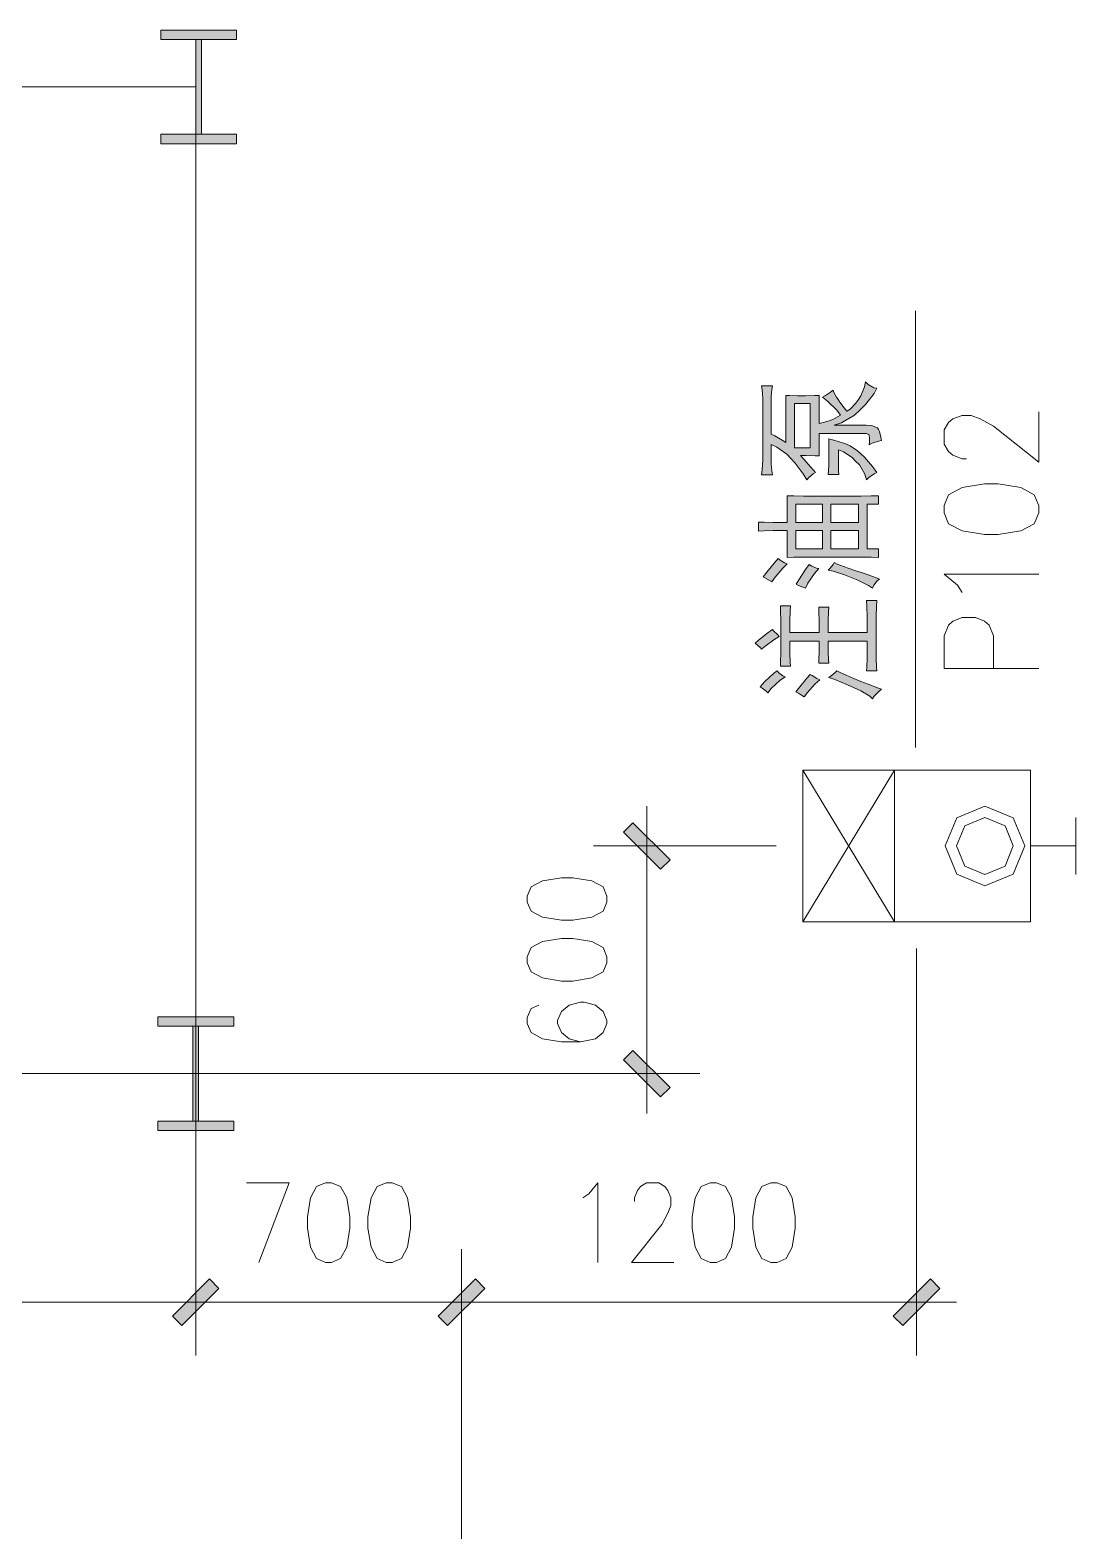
# Model space of a CAD drawing. Header units: millimetres. Extents: x 388 to 64525, y 87 to 607.
# Drawn here: x 64263.02 to 64290.59, y 541.17 to 580.72 of the extents above; entities that cross this region are included whole.
import ezdxf

# ---------------------------------------------------------------- set-up
doc = ezdxf.new("R2010")
doc.units = ezdxf.units.MM

msp = doc.modelspace()

# ---------------------------------------------------------------- hatches: boundary and pattern name
h = msp.add_hatch(color=0)
h.dxf.hatch_style = 2
h.paths.add_polyline_path([(64266.463, 580.473), (64266.463, 580.72), (64268.463, 580.72), (64268.463, 580.473)])
h = msp.add_hatch(color=0)
h.dxf.hatch_style = 2
h.paths.add_polyline_path([(64267.538, 580.473), (64267.538, 577.972), (64267.388, 577.972), (64267.388, 580.473)])
h = msp.add_hatch(color=0)
h.dxf.hatch_style = 2
h.paths.add_polyline_path([(64266.463, 577.972), (64266.463, 577.721), (64268.463, 577.721), (64268.463, 577.972)])
h = msp.add_hatch(color=0)
h.paths.add_polyline_path([(64282.332, 570.878), (64282.332, 571.011), (64282.318, 571.247), (64282.304, 571.347), (64282.587, 571.347), (64282.572, 571.247), (64282.558, 571.068), (64282.558, 570.989), (64282.558, 570.068), (64282.655, 570.022), (64282.845, 569.914), (64282.938, 569.853), (64282.938, 571.089), (64283.042, 571.086), (64283.253, 571.079), (64283.357, 571.079), (64283.465, 571.079), (64283.694, 571.086), (64283.823, 571.089), (64283.823, 570.348), (64283.927, 570.376), (64284.081, 570.423), (64284.131, 570.437), (64284.181, 570.455), (64284.307, 570.523), (64284.385, 570.573), (64284.285, 570.702), (64284.045, 570.939), (64283.905, 571.046), (64283.984, 571.086), (64284.124, 571.175), (64284.188, 571.226), (64284.21, 571.168), (64284.274, 571.046), (64284.321, 570.982), (64284.367, 570.917), (64284.482, 570.763), (64284.554, 570.674), (64284.636, 570.731), (64284.787, 570.885), (64284.855, 570.982), (64284.919, 571.082), (64285.016, 571.315), (64285.045, 571.448), (64285.113, 571.376), (64285.263, 571.294), (64285.338, 571.279), (64285.267, 571.14), (64285.052, 570.857), (64284.905, 570.713), (64284.754, 570.57), (64284.41, 570.366), (64284.213, 570.305), (64285.059, 570.305), (64285.199, 570.298), (64285.363, 570.24), (64285.389, 570.19), (64285.414, 570.14), (64285.449, 569.993), (64285.464, 569.9), (64285.381, 569.889), (64285.22, 569.832), (64285.141, 569.785), (64285.149, 569.871), (64285.149, 569.989), (64285.141, 570.022), (64285.134, 570.058), (64285.059, 570.09), (64284.987, 570.09), (64283.823, 570.09), (64283.823, 569.495), (64283.715, 569.499), (64283.472, 569.506), (64283.332, 569.506), (64283.407, 569.42), (64283.604, 569.198), (64283.722, 569.058), (64283.662, 569.029), (64283.547, 568.932), (64283.5, 568.864), (64283.4, 569.029), (64283.189, 569.309), (64283.078, 569.427), (64282.966, 569.545), (64282.705, 569.731), (64282.558, 569.8), (64282.558, 569.348), (64282.558, 569.276), (64282.572, 569.101), (64282.587, 569.001), (64282.304, 569.001), (64282.318, 569.133), (64282.332, 569.398), (64282.332, 569.527)])
h.paths.add_polyline_path([(64283.583, 570.878), (64283.174, 570.878), (64283.174, 569.706), (64283.583, 569.706)])
h = msp.add_hatch(color=0)
h.dxf.hatch_style = 2
h.paths.add_polyline_path([(64284.074, 569.943), (64284.21, 569.914), (64284.439, 569.846), (64284.539, 569.803), (64284.636, 569.76), (64284.83, 569.635), (64284.923, 569.552), (64285.02, 569.466), (64285.227, 569.219), (64285.338, 569.058), (64285.267, 569.029), (64285.134, 568.932), (64285.073, 568.864), (64285.023, 569.018), (64284.88, 569.266), (64284.783, 569.359), (64284.69, 569.456), (64284.461, 569.603), (64284.328, 569.653), (64284.328, 569.327), (64284.328, 569.259), (64284.335, 569.101), (64284.342, 569.011), (64284.059, 569.011), (64284.066, 569.108), (64284.074, 569.269), (64284.074, 569.337)])
h = msp.add_hatch(color=0)
h.paths.add_polyline_path([(64282.698, 567.528), (64282.608, 567.528), (64282.368, 567.521), (64282.221, 567.517), (64282.221, 567.754), (64282.368, 567.747), (64282.608, 567.743), (64282.698, 567.743), (64282.981, 567.743), (64282.981, 568.449), (64283.149, 568.445), (64283.407, 568.438), (64283.5, 568.438), (64284.848, 568.438), (64284.923, 568.438), (64285.192, 568.445), (64285.381, 568.449), (64285.381, 568.223), (64285.088, 568.223), (64285.088, 567.044), (64285.381, 567.044), (64285.381, 566.819), (64285.199, 566.826), (64284.923, 566.833), (64284.833, 566.833), (64283.511, 566.833), (64283.422, 566.833), (64283.156, 566.826), (64282.981, 566.819), (64282.981, 567.528)])
h.paths.add_polyline_path([(64284.862, 567.528), (64284.131, 567.528), (64284.131, 567.044), (64284.862, 567.044)])
h.paths.add_polyline_path([(64284.862, 568.223), (64284.131, 568.223), (64284.131, 567.743), (64284.862, 567.743)])
h.paths.add_polyline_path([(64283.905, 568.223), (64283.203, 568.223), (64283.203, 567.743), (64283.905, 567.743)])
h.paths.add_polyline_path([(64283.905, 567.528), (64283.203, 567.528), (64283.203, 567.044), (64283.905, 567.044)])
h = msp.add_hatch(color=0)
h.dxf.hatch_style = 2
h.paths.add_polyline_path([(64282.347, 566.313), (64282.44, 566.432), (64282.633, 566.675), (64282.741, 566.797), (64282.791, 566.754), (64282.909, 566.679), (64282.981, 566.65), (64282.866, 566.539), (64282.662, 566.303), (64282.572, 566.181)])
h = msp.add_hatch(color=0)
h.dxf.hatch_style = 2
h.paths.add_polyline_path([(64283.217, 566.113), (64283.289, 566.235), (64283.457, 566.5), (64283.554, 566.639), (64283.626, 566.596), (64283.751, 566.539), (64283.808, 566.528), (64283.701, 566.399), (64283.525, 566.141), (64283.457, 566.012), (64283.393, 566.034), (64283.275, 566.084)])
h = msp.add_hatch(color=0)
h.dxf.hatch_style = 2
h.paths.add_polyline_path([(64284.213, 566.686), (64284.299, 566.647), (64284.586, 566.539), (64284.79, 566.471), (64284.994, 566.403), (64285.303, 566.292), (64285.41, 566.249), (64285.353, 566.209), (64285.263, 566.091), (64285.227, 566.012), (64285.12, 566.084), (64284.84, 566.224), (64284.665, 566.292), (64284.489, 566.36), (64284.188, 566.457), (64284.059, 566.482), (64284.109, 566.539), (64284.188, 566.639)])
h = msp.add_hatch(color=0)
h.dxf.hatch_style = 2
h.paths.add_polyline_path([(64282.809, 565.056), (64282.809, 565.163), (64282.805, 565.41), (64282.798, 565.55), (64283.063, 565.55), (64283.056, 565.4), (64283.049, 565.156), (64283.049, 565.066), (64283.049, 564.844), (64283.823, 564.844), (64283.823, 565.056), (64283.823, 565.152), (64283.816, 565.378), (64283.808, 565.507), (64284.074, 565.507), (64284.066, 565.382), (64284.059, 565.156), (64284.059, 565.056), (64284.059, 564.844), (64285.088, 564.844), (64285.088, 565.124), (64285.088, 565.26), (64285.08, 565.539), (64285.073, 565.686), (64285.338, 565.686), (64285.331, 565.539), (64285.324, 565.264), (64285.324, 565.135), (64285.324, 564.314), (64285.324, 564.167), (64285.331, 563.927), (64285.338, 563.83), (64285.073, 563.83), (64285.08, 563.92), (64285.088, 564.167), (64285.088, 564.325), (64285.088, 564.619), (64284.059, 564.619), (64284.059, 564.439), (64284.059, 564.332), (64284.066, 564.128), (64284.074, 564.035), (64283.808, 564.035), (64283.816, 564.128), (64283.823, 564.336), (64283.823, 564.45), (64283.823, 564.619), (64283.049, 564.619), (64283.049, 564.404), (64283.049, 564.293), (64283.056, 564.067), (64283.063, 563.956), (64282.798, 563.956), (64282.805, 564.067), (64282.809, 564.296), (64282.809, 564.414)])
h = msp.add_hatch(color=0)
h.dxf.hatch_style = 2
h.paths.add_polyline_path([(64282.304, 564.404), (64282.271, 564.443), (64282.185, 564.522), (64282.135, 564.561), (64282.214, 564.637), (64282.44, 564.816), (64282.587, 564.92), (64282.63, 564.877), (64282.719, 564.787), (64282.769, 564.74), (64282.623, 564.647), (64282.39, 564.479)])
h = msp.add_hatch(color=0)
h.dxf.hatch_style = 2
h.paths.add_polyline_path([(64282.264, 563.415), (64282.39, 563.551), (64282.615, 563.759), (64282.712, 563.83), (64282.762, 563.78), (64282.866, 563.701), (64282.923, 563.673), (64282.784, 563.58), (64282.558, 563.372), (64282.472, 563.257), (64282.425, 563.297), (64282.318, 563.375)])
h = msp.add_hatch(color=0)
h.dxf.hatch_style = 2
h.paths.add_polyline_path([(64283.203, 563.282), (64283.31, 563.411), (64283.5, 563.64), (64283.583, 563.741), (64283.633, 563.709), (64283.758, 563.633), (64283.837, 563.594), (64283.715, 563.49), (64283.511, 563.264), (64283.429, 563.146), (64283.386, 563.178), (64283.275, 563.246)])
h = msp.add_hatch(color=0)
h.dxf.hatch_style = 2
h.paths.add_polyline_path([(64284.285, 563.83), (64284.41, 563.769), (64284.733, 563.633), (64284.923, 563.554), (64285.116, 563.479), (64285.389, 563.375), (64285.464, 563.347), (64285.396, 563.293), (64285.274, 563.168), (64285.227, 563.099), (64285.156, 563.164), (64284.916, 563.304), (64284.74, 563.382), (64284.568, 563.461), (64284.235, 563.601), (64284.074, 563.662), (64284.138, 563.701), (64284.242, 563.787)])
h = msp.add_hatch(color=0)
h.dxf.hatch_style = 2
h.paths.add_polyline_path([(64278.663, 559.585), (64278.911, 559.832), (64279.892, 558.854), (64279.642, 558.606)])
h = msp.add_hatch(color=0)
h.dxf.hatch_style = 2
h.paths.add_polyline_path([(64266.388, 554.468), (64266.388, 554.719), (64268.387, 554.719), (64268.387, 554.468)])
h = msp.add_hatch(color=0)
h.dxf.hatch_style = 2
h.paths.add_polyline_path([(64267.463, 554.468), (64267.463, 551.967), (64267.313, 551.967), (64267.313, 554.468)])
h = msp.add_hatch(color=0)
h.dxf.hatch_style = 2
h.paths.add_polyline_path([(64279.892, 552.852), (64279.642, 552.605), (64278.663, 553.583), (64278.911, 553.83)])
h = msp.add_hatch(color=0)
h.dxf.hatch_style = 2
h.paths.add_polyline_path([(64266.388, 551.967), (64266.388, 551.716), (64268.387, 551.716), (64268.387, 551.967)])
h = msp.add_hatch(color=0)
h.dxf.hatch_style = 2
h.paths.add_polyline_path([(64267.753, 547.807), (64268, 547.56), (64267.019, 546.582), (64266.772, 546.829)])
h = msp.add_hatch(color=0)
h.dxf.hatch_style = 2
h.paths.add_polyline_path([(64267.019, 546.582), (64266.772, 546.829), (64267.753, 547.807), (64268, 547.56)])
h = msp.add_hatch(color=0)
h.dxf.hatch_style = 2
h.paths.add_polyline_path([(64274.023, 546.582), (64273.776, 546.829), (64274.758, 547.807), (64275.005, 547.56)])
h = msp.add_hatch(color=0)
h.dxf.hatch_style = 2
h.paths.add_polyline_path([(64274.758, 547.807), (64275.005, 547.56), (64274.023, 546.582), (64273.776, 546.829)])
h = msp.add_hatch(color=0)
h.dxf.hatch_style = 2
h.paths.add_polyline_path([(64286.023, 546.582), (64285.776, 546.829), (64286.757, 547.807), (64287.004, 547.56)])

# ---------------------------------------------------------------- linework, layer by layer
at = {"color": 0, "lineweight": 0}
for points in [[(64266.463, 580.473), (64266.463, 580.72), (64268.463, 580.72), (64268.463, 580.473)], [(64267.538, 580.473), (64267.538, 577.972), (64267.388, 577.972), (64267.388, 580.473)], [(64267.388, 579.223), (64223.382, 579.223), (64223.382, 553.218), (64267.388, 553.218)], [(64266.463, 577.972), (64266.463, 577.721), (64268.463, 577.721), (64268.463, 577.972)], [(64282.332, 570.878), (64282.332, 571.011), (64282.318, 571.247), (64282.304, 571.347), (64282.587, 571.347), (64282.572, 571.247), (64282.558, 571.068), (64282.558, 570.989), (64282.558, 570.068), (64282.655, 570.022), (64282.845, 569.914), (64282.938, 569.853), (64282.938, 571.089), (64283.042, 571.086), (64283.253, 571.079), (64283.357, 571.079), (64283.465, 571.079), (64283.694, 571.086), (64283.823, 571.089), (64283.823, 570.348), (64283.927, 570.376), (64284.081, 570.423), (64284.131, 570.437), (64284.181, 570.455), (64284.307, 570.523), (64284.385, 570.573), (64284.285, 570.702), (64284.045, 570.939), (64283.905, 571.046), (64283.984, 571.086), (64284.124, 571.175), (64284.188, 571.226), (64284.21, 571.168), (64284.274, 571.046), (64284.321, 570.982), (64284.367, 570.917), (64284.482, 570.763), (64284.554, 570.674), (64284.636, 570.731), (64284.787, 570.885), (64284.855, 570.982), (64284.919, 571.082), (64285.016, 571.315), (64285.045, 571.448), (64285.113, 571.376), (64285.263, 571.294), (64285.338, 571.279), (64285.267, 571.14), (64285.052, 570.857), (64284.905, 570.713), (64284.754, 570.57), (64284.41, 570.366), (64284.213, 570.305), (64285.059, 570.305), (64285.199, 570.298), (64285.363, 570.24), (64285.389, 570.19), (64285.414, 570.14), (64285.449, 569.993), (64285.464, 569.9), (64285.381, 569.889), (64285.22, 569.832), (64285.141, 569.785), (64285.149, 569.871), (64285.149, 569.989), (64285.141, 570.022), (64285.134, 570.058), (64285.059, 570.09), (64284.987, 570.09), (64283.823, 570.09), (64283.823, 569.495), (64283.715, 569.499), (64283.472, 569.506), (64283.332, 569.506), (64283.407, 569.42), (64283.604, 569.198), (64283.722, 569.058), (64283.662, 569.029), (64283.547, 568.932), (64283.5, 568.864), (64283.4, 569.029), (64283.189, 569.309), (64283.078, 569.427), (64282.966, 569.545), (64282.705, 569.731), (64282.558, 569.8), (64282.558, 569.348), (64282.558, 569.276), (64282.572, 569.101), (64282.587, 569.001), (64282.304, 569.001), (64282.318, 569.133), (64282.332, 569.398), (64282.332, 569.527)], [(64283.583, 570.878), (64283.174, 570.878), (64283.174, 569.706), (64283.583, 569.706)], [(64284.074, 569.943), (64284.21, 569.914), (64284.439, 569.846), (64284.539, 569.803), (64284.636, 569.76), (64284.83, 569.635), (64284.923, 569.552), (64285.02, 569.466), (64285.227, 569.219), (64285.338, 569.058), (64285.267, 569.029), (64285.134, 568.932), (64285.073, 568.864), (64285.023, 569.018), (64284.88, 569.266), (64284.783, 569.359), (64284.69, 569.456), (64284.461, 569.603), (64284.328, 569.653), (64284.328, 569.327), (64284.328, 569.259), (64284.335, 569.101), (64284.342, 569.011), (64284.059, 569.011), (64284.066, 569.108), (64284.074, 569.269), (64284.074, 569.337)], [(64282.698, 567.528), (64282.608, 567.528), (64282.368, 567.521), (64282.221, 567.517), (64282.221, 567.754), (64282.368, 567.747), (64282.608, 567.743), (64282.698, 567.743), (64282.981, 567.743), (64282.981, 568.449), (64283.149, 568.445), (64283.407, 568.438), (64283.5, 568.438), (64284.848, 568.438), (64284.923, 568.438), (64285.192, 568.445), (64285.381, 568.449), (64285.381, 568.223), (64285.088, 568.223), (64285.088, 567.044), (64285.381, 567.044), (64285.381, 566.819), (64285.199, 566.826), (64284.923, 566.833), (64284.833, 566.833), (64283.511, 566.833), (64283.422, 566.833), (64283.156, 566.826), (64282.981, 566.819), (64282.981, 567.528)], [(64287.112, 567.997), (64287.23, 567.711), (64287.589, 567.521), (64288.183, 567.424), (64288.542, 567.424), (64289.136, 567.521), (64289.491, 567.711), (64289.613, 567.997), (64289.613, 568.187), (64289.491, 568.474), (64289.136, 568.664), (64288.542, 568.757), (64288.183, 568.757), (64287.589, 568.664), (64287.23, 568.474), (64287.112, 568.187)], [(64283.905, 568.223), (64283.203, 568.223), (64283.203, 567.743), (64283.905, 567.743)], [(64284.862, 568.223), (64284.131, 568.223), (64284.131, 567.743), (64284.862, 567.743)], [(64283.905, 567.528), (64283.203, 567.528), (64283.203, 567.044), (64283.905, 567.044)], [(64284.862, 567.528), (64284.131, 567.528), (64284.131, 567.044), (64284.862, 567.044)], [(64282.347, 566.313), (64282.44, 566.432), (64282.633, 566.675), (64282.741, 566.797), (64282.791, 566.754), (64282.909, 566.679), (64282.981, 566.65), (64282.866, 566.539), (64282.662, 566.303), (64282.572, 566.181)], [(64283.217, 566.113), (64283.289, 566.235), (64283.457, 566.5), (64283.554, 566.639), (64283.626, 566.596), (64283.751, 566.539), (64283.808, 566.528), (64283.701, 566.399), (64283.525, 566.141), (64283.457, 566.012), (64283.393, 566.034), (64283.275, 566.084)], [(64284.213, 566.686), (64284.299, 566.647), (64284.586, 566.539), (64284.79, 566.471), (64284.994, 566.403), (64285.303, 566.292), (64285.41, 566.249), (64285.353, 566.209), (64285.263, 566.091), (64285.227, 566.012), (64285.12, 566.084), (64284.84, 566.224), (64284.665, 566.292), (64284.489, 566.36), (64284.188, 566.457), (64284.059, 566.482), (64284.109, 566.539), (64284.188, 566.639)], [(64282.809, 565.056), (64282.809, 565.163), (64282.805, 565.41), (64282.798, 565.55), (64283.063, 565.55), (64283.056, 565.4), (64283.049, 565.156), (64283.049, 565.066), (64283.049, 564.844), (64283.823, 564.844), (64283.823, 565.056), (64283.823, 565.152), (64283.816, 565.378), (64283.808, 565.507), (64284.074, 565.507), (64284.066, 565.382), (64284.059, 565.156), (64284.059, 565.056), (64284.059, 564.844), (64285.088, 564.844), (64285.088, 565.124), (64285.088, 565.26), (64285.08, 565.539), (64285.073, 565.686), (64285.338, 565.686), (64285.331, 565.539), (64285.324, 565.264), (64285.324, 565.135), (64285.324, 564.314), (64285.324, 564.167), (64285.331, 563.927), (64285.338, 563.83), (64285.073, 563.83), (64285.08, 563.92), (64285.088, 564.167), (64285.088, 564.325), (64285.088, 564.619), (64284.059, 564.619), (64284.059, 564.439), (64284.059, 564.332), (64284.066, 564.128), (64284.074, 564.035), (64283.808, 564.035), (64283.816, 564.128), (64283.823, 564.336), (64283.823, 564.45), (64283.823, 564.619), (64283.049, 564.619), (64283.049, 564.404), (64283.049, 564.293), (64283.056, 564.067), (64283.063, 563.956), (64282.798, 563.956), (64282.805, 564.067), (64282.809, 564.296), (64282.809, 564.414)], [(64282.304, 564.404), (64282.271, 564.443), (64282.185, 564.522), (64282.135, 564.561), (64282.214, 564.637), (64282.44, 564.816), (64282.587, 564.92), (64282.63, 564.877), (64282.719, 564.787), (64282.769, 564.74), (64282.623, 564.647), (64282.39, 564.479)], [(64282.264, 563.415), (64282.39, 563.551), (64282.615, 563.759), (64282.712, 563.83), (64282.762, 563.78), (64282.866, 563.701), (64282.923, 563.673), (64282.784, 563.58), (64282.558, 563.372), (64282.472, 563.257), (64282.425, 563.297), (64282.318, 563.375)], [(64283.203, 563.282), (64283.31, 563.411), (64283.5, 563.64), (64283.583, 563.741), (64283.633, 563.709), (64283.758, 563.633), (64283.837, 563.594), (64283.715, 563.49), (64283.511, 563.264), (64283.429, 563.146), (64283.386, 563.178), (64283.275, 563.246)], [(64284.285, 563.83), (64284.41, 563.769), (64284.733, 563.633), (64284.923, 563.554), (64285.116, 563.479), (64285.389, 563.375), (64285.464, 563.347), (64285.396, 563.293), (64285.274, 563.168), (64285.227, 563.099), (64285.156, 563.164), (64284.916, 563.304), (64284.74, 563.382), (64284.568, 563.461), (64284.235, 563.601), (64284.074, 563.662), (64284.138, 563.701), (64284.242, 563.787)], [(64287.141, 559.219), (64287.449, 559.961), (64288.19, 560.269), (64288.932, 559.961), (64289.24, 559.219), (64288.932, 558.477), (64288.19, 558.169), (64287.449, 558.477)], [(64287.141, 559.219), (64287.449, 559.961), (64288.19, 560.269), (64288.932, 559.961), (64289.24, 559.219), (64288.932, 558.477), (64288.19, 558.169), (64287.449, 558.477)], [(64287.141, 559.219), (64287.449, 559.961), (64288.19, 560.269), (64288.932, 559.961), (64289.24, 559.219), (64288.932, 558.477), (64288.19, 558.169), (64287.449, 558.477)], [(64287.141, 559.219), (64287.449, 559.961), (64288.19, 560.269), (64288.932, 559.961), (64289.24, 559.219), (64288.932, 558.477), (64288.19, 558.169), (64287.449, 558.477)], [(64278.663, 559.585), (64278.911, 559.832), (64279.892, 558.854), (64279.642, 558.606)], [(64287.438, 559.219), (64287.66, 559.749), (64288.19, 559.968), (64288.721, 559.749), (64288.939, 559.219), (64288.721, 558.689), (64288.19, 558.47), (64287.66, 558.689)], [(64287.438, 559.219), (64287.66, 559.749), (64288.19, 559.968), (64288.721, 559.749), (64288.939, 559.219), (64288.721, 558.689), (64288.19, 558.47), (64287.66, 558.689)], [(64287.438, 559.219), (64287.66, 559.749), (64288.19, 559.968), (64288.721, 559.749), (64288.939, 559.219), (64288.721, 558.689), (64288.19, 558.47), (64287.66, 558.689)], [(64287.438, 559.219), (64287.66, 559.749), (64288.19, 559.968), (64288.721, 559.749), (64288.939, 559.219), (64288.721, 558.689), (64288.19, 558.47), (64287.66, 558.689)], [(64276.127, 557.739), (64276.227, 557.499), (64276.528, 557.338), (64277.026, 557.259), (64277.327, 557.259), (64277.829, 557.338), (64278.126, 557.499), (64278.226, 557.739), (64278.226, 557.897), (64278.126, 558.137), (64277.829, 558.298), (64277.327, 558.377), (64277.026, 558.377), (64276.528, 558.298), (64276.227, 558.137), (64276.127, 557.897)], [(64276.127, 556.138), (64276.227, 555.898), (64276.528, 555.74), (64277.026, 555.658), (64277.327, 555.658), (64277.829, 555.74), (64278.126, 555.898), (64278.226, 556.138), (64278.226, 556.299), (64278.126, 556.539), (64277.829, 556.697), (64277.327, 556.779), (64277.026, 556.779), (64276.528, 556.697), (64276.227, 556.539), (64276.127, 556.299)], [(64266.388, 554.468), (64266.388, 554.719), (64268.387, 554.719), (64268.387, 554.468)], [(64267.463, 554.468), (64267.463, 551.967), (64267.313, 551.967), (64267.313, 554.468)], [(64279.892, 552.852), (64279.642, 552.605), (64278.663, 553.583), (64278.911, 553.83)], [(64266.388, 551.967), (64266.388, 551.716), (64268.387, 551.716), (64268.387, 551.967)], [(64270.81, 550.344), (64270.569, 550.244), (64270.408, 549.946), (64270.329, 549.445), (64270.329, 549.144), (64270.408, 548.646), (64270.569, 548.345), (64270.81, 548.245), (64270.967, 548.245), (64271.207, 548.345), (64271.368, 548.646), (64271.447, 549.144), (64271.447, 549.445), (64271.368, 549.946), (64271.207, 550.244), (64270.967, 550.344)], [(64272.408, 550.344), (64272.167, 550.244), (64272.01, 549.946), (64271.927, 549.445), (64271.927, 549.144), (64272.01, 548.646), (64272.167, 548.345), (64272.408, 548.245), (64272.569, 548.245), (64272.809, 548.345), (64272.97, 548.646), (64273.049, 549.144), (64273.049, 549.445), (64272.97, 549.946), (64272.809, 550.244), (64272.569, 550.344)], [(64280.949, 550.344), (64280.709, 550.244), (64280.552, 549.946), (64280.469, 549.445), (64280.469, 549.144), (64280.552, 548.646), (64280.709, 548.345), (64280.949, 548.245), (64281.111, 548.245), (64281.351, 548.345), (64281.512, 548.646), (64281.591, 549.144), (64281.591, 549.445), (64281.512, 549.946), (64281.351, 550.244), (64281.111, 550.344)], [(64282.551, 550.344), (64282.311, 550.244), (64282.15, 549.946), (64282.071, 549.445), (64282.071, 549.144), (64282.15, 548.646), (64282.311, 548.345), (64282.551, 548.245), (64282.712, 548.245), (64282.952, 548.345), (64283.11, 548.646), (64283.192, 549.144), (64283.192, 549.445), (64283.11, 549.946), (64282.952, 550.244), (64282.712, 550.344)], [(64267.753, 547.807), (64268, 547.56), (64267.019, 546.582), (64266.772, 546.829)], [(64267.019, 546.582), (64266.772, 546.829), (64267.753, 547.807), (64268, 547.56)], [(64274.023, 546.582), (64273.776, 546.829), (64274.758, 547.807), (64275.005, 547.56)], [(64274.758, 547.807), (64275.005, 547.56), (64274.023, 546.582), (64273.776, 546.829)], [(64286.023, 546.582), (64285.776, 546.829), (64286.757, 547.807), (64287.004, 547.56)]]:
    msp.add_lwpolyline(points, close=True, dxfattribs=at)
for points in [[(64286.363, 561.817), (64286.363, 573.322)], [(64287.707, 569.423), (64287.589, 569.423), (64287.348, 569.52), (64287.23, 569.617), (64287.112, 569.807), (64287.112, 570.187), (64287.23, 570.376), (64287.348, 570.473), (64287.589, 570.566), (64287.825, 570.566), (64288.065, 570.473), (64288.42, 570.283), (64289.613, 569.33), (64289.613, 570.663)], [(64287.589, 565.901), (64287.47, 566.091), (64287.112, 566.378), (64289.613, 566.378)], [(64289.613, 563.898), (64287.112, 563.898), (64287.112, 564.758), (64287.23, 565.041), (64287.348, 565.138), (64287.589, 565.235), (64287.943, 565.235), (64288.183, 565.138), (64288.302, 565.041), (64288.42, 564.758), (64288.42, 563.898)], [(64283.389, 561.218), (64289.391, 561.218)], [(64283.389, 561.218), (64289.391, 561.218)], [(64285.808, 561.218), (64283.389, 557.22)], [(64285.808, 557.22), (64283.389, 561.218)], [(64285.808, 561.218), (64283.389, 557.22)], [(64285.808, 557.22), (64283.389, 561.218)], [(64283.389, 557.22), (64283.389, 561.218)], [(64283.389, 557.22), (64283.389, 561.218)], [(64283.389, 561.218), (64289.391, 561.218)], [(64283.389, 561.218), (64289.391, 561.218)], [(64285.808, 557.22), (64283.389, 561.218)], [(64285.808, 561.218), (64283.389, 557.22)], [(64285.808, 557.22), (64283.389, 561.218)], [(64285.808, 561.218), (64283.389, 557.22)], [(64283.389, 561.218), (64283.389, 557.22)], [(64283.389, 561.218), (64283.389, 557.22)], [(64285.808, 557.22), (64285.808, 561.218)], [(64285.808, 557.22), (64285.808, 561.218)], [(64285.808, 561.218), (64285.808, 557.22)], [(64285.808, 561.218), (64285.808, 557.22)], [(64289.391, 561.218), (64289.391, 557.22)], [(64289.391, 561.218), (64289.391, 557.27)], [(64289.391, 557.22), (64289.391, 561.218)], [(64289.391, 557.22), (64289.391, 561.168)], [(64279.276, 560.269), (64279.276, 558.169)], [(64290.591, 558.47), (64290.591, 559.968)], [(64282.691, 559.219), (64277.875, 559.219)], [(64279.276, 553.218), (64279.276, 559.219)], [(64289.391, 559.219), (64290.591, 559.219)], [(64267.388, 556.983), (64267.388, 545.794)], [(64283.389, 557.22), (64289.391, 557.22)], [(64283.389, 557.22), (64289.391, 557.22)], [(64283.389, 557.22), (64289.391, 557.22)], [(64283.389, 557.22), (64289.391, 557.22)], [(64286.388, 556.518), (64286.388, 545.794)], [(64276.428, 555.02), (64276.227, 554.937), (64276.127, 554.697), (64276.127, 554.54), (64276.227, 554.3), (64276.528, 554.138), (64277.026, 554.06), (64277.528, 554.06), (64277.925, 554.138), (64278.126, 554.3), (64278.226, 554.54), (64278.226, 554.619), (64278.126, 554.859), (64277.925, 555.02), (64277.628, 555.099), (64277.528, 555.099), (64277.227, 555.02), (64277.026, 554.859), (64276.926, 554.619), (64276.926, 554.54), (64277.026, 554.3), (64277.227, 554.138), (64277.528, 554.06)], [(64279.276, 552.168), (64279.276, 554.267)], [(64266.854, 553.218), (64280.677, 553.218)], [(64267.388, 550.688), (64267.388, 545.794)], [(64268.728, 550.344), (64269.849, 550.344), (64269.05, 548.245)], [(64277.588, 549.946), (64277.75, 550.047), (64277.99, 550.344), (64277.99, 548.245)], [(64278.95, 549.846), (64278.95, 549.946), (64279.029, 550.143), (64279.111, 550.244), (64279.269, 550.344), (64279.591, 550.344), (64279.749, 550.244), (64279.831, 550.143), (64279.91, 549.946), (64279.91, 549.746), (64279.831, 549.545), (64279.67, 549.244), (64278.871, 548.245), (64279.989, 548.245)], [(64274.392, 538.914), (64274.392, 548.596)], [(64274.392, 547.893), (64274.392, 548.596)], [(64267.381, 547.195), (64223.389, 547.195)], [(64268.438, 547.195), (64266.338, 547.195)], [(64266.338, 547.195), (64268.438, 547.195)], [(64274.385, 547.195), (64267.395, 547.195)], [(64273.339, 547.195), (64275.442, 547.195)], [(64275.442, 547.195), (64273.339, 547.195)], [(64274.4, 547.195), (64286.381, 547.195)], [(64285.338, 547.195), (64287.438, 547.195)]]:
    msp.add_lwpolyline(points, dxfattribs=at)

doc.saveas('drawing.dxf')
